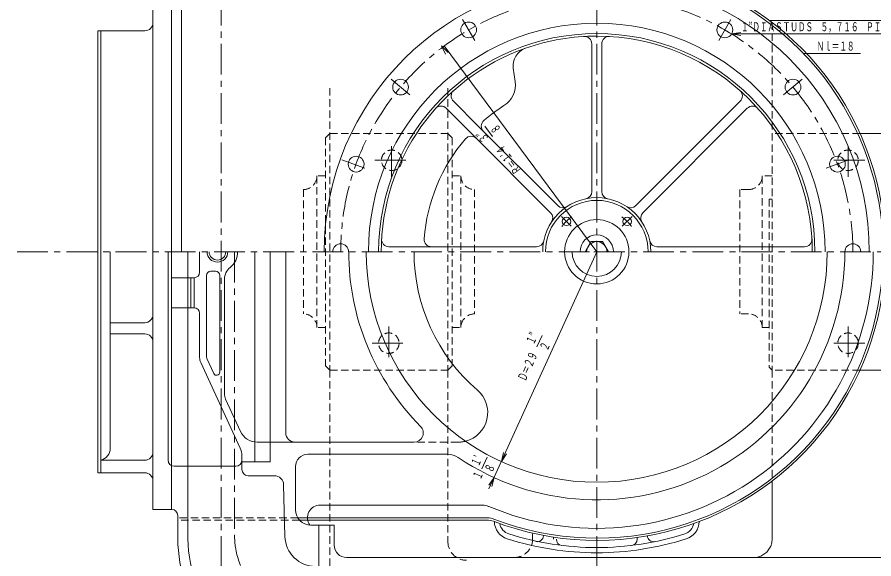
# Model space of a CAD drawing. Units: millimetres, scale not verified. Extents: x -5945 to 5945, y -4205 to 4205.
# Drawn here: x -3329 to -1937, y -2849 to -1969 of the extents above; entities that cross this region are included whole.
import ezdxf
from ezdxf.enums import TextEntityAlignment as Align

# ---------------------------------------------------------------- set-up
doc = ezdxf.new("R2010")
doc.units = ezdxf.units.MM
doc.header["$LTSCALE"] = 10
doc.linetypes.add('CHAIN1', pattern=[8, 5, -1, 1, -1])
doc.linetypes.add('DASHED1', pattern=[1.8, 1.2, -0.6])
for name, color, linetype, lineweight in [('0-0_0', 3, 'Continuous', 18), ('0-1_芯', 4, 'CHAIN1', 18), ('0-2_寸法', 2, 'Continuous', 18)]:
    doc.layers.add(name, color=color, linetype=linetype, lineweight=lineweight)
doc.styles.add('ＭＳ ゴシック', font='')
doc.styles.get('ＭＳ ゴシック').set_extended_font_data('MS Gothic')

msp = doc.modelspace()

# ---------------------------------------------------------------- linework, layer by layer
at = {"layer": '0-0_0'}
for p, q in [((-3061.63, -2350.39), (-3061.63, -1917.73)), ((-3077.89, -2769.16), (-3077.89, -1937.59)), ((-2106.56, -1974.6), (-1750.88, -1974.6)), ((-3197.67, -1991.42), (-3197.67, -2350.39)), ((-3197.67, -1991.42), (-3121.66, -1991.42)), ((-3193.14, -1991.42), (-3193.14, -2350.39)), ((-2395.21, -2012.72), (-2395.21, -2252.54)), ((-2379, -2012.72), (-2379, -2252.54)), ((-2522.69, -2052.25), (-2519.71, -2073.73)), ((-2620.14, -2105.88), (-2580.14, -2145.88)), ((-2154.07, -2105.88), (-2323.65, -2275.46)), ((-2631.61, -2117.35), (-2591.61, -2157.35)), ((-2142.6, -2117.35), (-2312.18, -2286.93)), ((-2591.61, -2157.35), (-2462.03, -2286.93)), ((-2580.14, -2145.88), (-2450.56, -2275.46)), ((-1855.8, -2158.05), (-1959.4, -2158.05)), ((-2406.08, -2350.39), (-2396.59, -2333.95)), ((-2396.59, -2333.95), (-2377.62, -2333.95)), ((-2368.13, -2350.39), (-2377.62, -2333.95)), ((-3197.67, -2709.35), (-3197.67, -2350.39)), ((-3193.14, -2709.35), (-3193.14, -2350.39)), ((-3177.56, -2669.58), (-3177.56, -2350.39)), ((-3083.65, -2689), (-3083.65, -2350.39)), ((-3051.39, -2350.39), (-3051.39, -2816.09)), ((-3032.44, -2350.39), (-3032.44, -2383.7)), ((-2942.84, -2691.81), (-2942.84, -2350.39)), ((-2917.64, -2691.81), (-2917.64, -2350.39)), ((-2892.44, -2644.75), (-2892.44, -2350.39)), ((-2724.77, -2342.28), (-2655.58, -2342.28)), ((-2655.58, -2342.28), (-2484.95, -2342.28)), ((-2049.44, -2342.28), (-2289.26, -2342.28)), ((-3041.38, -2392.64), (-3077.89, -2392.64)), ((-3046.54, -2392.64), (-3046.54, -2441.44)), ((-3041.38, -2392.64), (-3041.38, -2441.44)), ((-3021.09, -2388.89), (-3021.09, -2521.61)), ((-3014.09, -2381.89), (-3006.78, -2381.89)), ((-2999.78, -2388.89), (-2999.78, -2546.18)), ((-2992.02, -2395.31), (-2992.02, -2581.43)), ((-3041.38, -2441.44), (-3077.89, -2441.44)), ((-3032.44, -2450.38), (-3032.44, -2522.01)), ((-3177.56, -2465.71), (-3121.66, -2465.71)), ((-3177.56, -2483.85), (-3121.66, -2483.85)), ((-3030.61, -2530.37), (-2966.54, -2669.44)), ((-3020.64, -2523.7), (-3009.32, -2548.27)), ((-1855.8, -2542.73), (-1959.4, -2542.73)), ((-2990.19, -2589.8), (-2966, -2642.3)), ((-2683.98, -2659.75), (-2938.75, -2659.75)), ((-2963.79, -2681.99), (-2963.79, -2704.35)), ((-2629.21, -2679.47), (-2856.63, -2679.47)), ((-3193.14, -2689.17), (-3121.66, -2689.17)), ((-3073.65, -2699), (-2973.79, -2699)), ((-2917.64, -2691.81), (-2963.79, -2691.81)), ((-2876.63, -2699.47), (-2876.63, -2769.66)), ((-3197.67, -2709.35), (-3121.66, -2709.35)), ((-2910.88, -2714.35), (-2953.79, -2714.35)), ((-2102.16, -2722.85), (-2102.16, -2817.08)), ((-2895.88, -2728.98), (-2893.76, -2812.97)), ((-3108.19, -2769.16), (-3077.89, -2769.16)), ((-2572.53, -2762.04), (-2836.52, -2762.04)), ((-3067.89, -2816.09), (-3067.89, -2779.16)), ((-2564.92, -2782.73), (-2872.95, -2782.73)), ((-2565.59, -2786.33), (-2870.27, -2786.33)), ((-2813.69, -2794.66), (-2851.63, -2794.66)), ((-2838.85, -2794.66), (-2838.85, -3080.9)), ((-2813.69, -2794.66), (-2813.69, -2827.08)), ((-2457.35, -2814.72), (-2457.35, -2817.53)), ((-2321.43, -2814.72), (-2321.43, -2817.53)), ((-2793.69, -2847.08), (-1557.44, -2847.08))]:
    msp.add_line(p, q, dxfattribs=at)
at = {"layer": '0-0_0', "color": 1, "linetype": 'DASHED1'}
for p, q in [((-2102.16, -1977.92), (-2102.16, -2542.73)), ((-2628.95, -2084.77), (-2628.95, -2542.73)), ((-2820.63, -2158.05), (-2827.68, -2165.09)), ((-2827.68, -2165.09), (-2827.68, -2535.68)), ((-2621.9, -2165.09), (-2621.9, -2535.68)), ((-1959.4, -2158.05), (-2102.16, -2158.05)), ((-2841.78, -2227.34), (-2841.78, -2473.43)), ((-2827.68, -2227.34), (-2841.78, -2227.34)), ((-2621.9, -2227.34), (-2607.8, -2227.34)), ((-2607.8, -2227.34), (-2607.8, -2473.43)), ((-2118.31, -2227.34), (-2118.31, -2473.43)), ((-2102.16, -2227.34), (-2118.31, -2227.34)), ((-2863.8, -2249.35), (-2863.8, -2451.42)), ((-2585.78, -2249.35), (-2585.78, -2451.42)), ((-2154.43, -2249.35), (-2154.43, -2451.42)), ((-2140.33, -2249.35), (-2154.43, -2249.35)), ((-2106.94, -2264.82), (-2106.94, -2537.94)), ((-2106.94, -2264.82), (-2102.16, -2264.82)), ((-2140.33, -2451.42), (-2154.43, -2451.42)), ((-2827.68, -2473.43), (-2841.78, -2473.43)), ((-2621.9, -2473.43), (-2607.8, -2473.43)), ((-2106.94, -2473.43), (-2118.31, -2473.43)), ((-2820.63, -2542.73), (-2827.68, -2535.68)), ((-2820.63, -2542.73), (-2820.63, -3080.41)), ((-2628.95, -2542.73), (-2621.9, -2535.68)), ((-2628.95, -2542.73), (-2628.95, -2821.64)), ((-2102.16, -2542.73), (-2106.94, -2537.94)), ((-2102.16, -2542.73), (-2102.16, -2722.85)), ((-1959.4, -2542.73), (-2102.16, -2542.73)), ((-2612.26, -2659.75), (-2683.98, -2659.75)), ((-2872.95, -2782.73), (-3067.89, -2782.73)), ((-2870.27, -2786.33), (-3067.89, -2786.33)), ((-2491.35, -2808.63), (-2491.35, -2817.08))]:
    msp.add_line(p, q, dxfattribs=at)
at = {"layer": '0-0_0'}
msp.add_lwpolyline([(-3108.19, -2769.16), (-3108.19, -1937.59), (-3077.89, -1937.59)], dxfattribs=at)
at = {"layer": '0-0_0', "color": 1, "linetype": 'DASHED1'}
for points in [[(-2820.63, -2084.77), (-2820.63, -2542.73), (-2628.95, -2542.73)], [(-2820.63, -2158.05), (-2628.95, -2158.05), (-2621.9, -2165.09)]]:
    msp.add_lwpolyline(points, dxfattribs=at)
at = {"layer": '0-0_0'}
for centre, radius in [((-2595.17, -1990.01), 12.82), ((-2179.04, -1990.01), 12.82), ((-2705.87, -2082.91), 12.82), ((-2068.33, -2082.91), 12.82), ((-2778.13, -2208.06), 12.82), ((-1996.07, -2208.06), 12.82), ((-2436.43, -2301.06), 6.95), ((-2337.78, -2301.06), 6.95), ((-2387.1, -2350.39), 52.26)]:
    msp.add_circle(centre, radius, dxfattribs=at)
at = {"layer": '0-0_0', "color": 1, "linetype": 'DASHED1'}
for centre in [(-2720.41, -2201.81), (-1978.78, -2201.81), (-2724.98, -2498.96), (-1978.78, -2498.96)]:
    msp.add_circle(centre, 16.65, dxfattribs=at)
at = {"layer": '0-0_0'}
for centre, radius, start, end in [((-2387.1, -2350.39), 468.96, 249.03988, 111.99017), ((-2387.1, -2350.39), 465.36, 248.96293, 112.071), ((-2387.1, -2350.39), 442.88, 0, 180), ((-3121.66, -1977.94), 13.47, 270, 0), ((-2387.1, -2350.39), 371.13, 0, 180), ((-2387.1, -2350.39), 354.47, 0, 180), ((-2387.1, -2350.39), 350.27, 90, 109.30402), ((-2407.21, -2012.72), 12, 0, 93.40815), ((-2387.1, -2350.39), 350.27, 0, 90), ((-2367, -2012.72), 12, 86.59185, 180), ((-2387.1, -2350.39), 350.27, 109.30402, 180), ((-2492.98, -2048.12), 30, 109.30402, 187.91102), ((-2559.33, -2079.23), 40, 302.42194, 7.91102), ((-2611.65, -2097.4), 12, 131.59185, 225), ((-2162.56, -2097.4), 12, 315, 48.40815), ((-2640.09, -2125.84), 12, 45, 138.40815), ((-2387.1, -2350.39), 281.22, 122.42194, 130.71634), ((-2134.12, -2125.84), 12, 41.59185, 135), ((-2562.72, -2146.33), 12, 130.71634, 225), ((-2387.1, -2350.39), 281.22, 139.28366, 175.71634), ((-2591.16, -2174.77), 12, 45, 139.28366), ((-2407.21, -2252.54), 12, 281.61344, 0), ((-2367, -2252.54), 12, 180, 258.38656), ((-2387.1, -2350.39), 87.89, 90, 180), ((-2387.1, -2350.39), 83.4, 0, 180), ((-2387.1, -2350.39), 87.89, 0, 90), ((-2442.07, -2266.98), 12, 225, 303.38656), ((-2332.13, -2266.98), 12, 236.61344, 315), ((-2470.51, -2295.42), 12, 326.61344, 45), ((-2303.7, -2295.42), 12, 135, 213.38656), ((-2387.1, -2350.39), 27.22, 0, 180), ((-2803.23, -2350.39), 12.82, 0, 180), ((-2724.77, -2330.28), 12, 176.59185, 270), ((-2655.58, -2330.28), 12, 175.71634, 270), ((-2484.95, -2330.28), 12, 270, 348.38656), ((-2387.1, -2350.39), 16.43, 0, 180), ((-2289.26, -2330.28), 12, 191.61344, 270), ((-2049.44, -2330.28), 12, 270, 3.40815), ((-1970.98, -2350.39), 12.82, 0, 180), ((-3003.49, -2350.39), 16.93, 180, 0), ((-3003.49, -2350.39), 13.58, 180, 0), ((-3003.49, -2350.39), 32.86, 309.06902, 0), ((-2387.1, -2350.39), 403.07, 180, 224.75634), ((-2387.1, -2350.39), 374.5, 180, 0), ((-2387.1, -2350.39), 296.97, 180, 229.25614), ((-2387.1, -2350.39), 403.07, 236.01148, 0), ((-2387.1, -2350.39), 449.39, 246.99176, 0), ((-2387.1, -2350.39), 40.06, 180, 0), ((-2967.02, -2395.31), 25, 129.06902, 180), ((-3041.38, -2383.7), 8.94, 270, 0), ((-3014.09, -2388.89), 7, 90, 180), ((-3006.78, -2388.89), 7, 0, 90), ((-3041.38, -2450.38), 8.94, 0, 90), ((-3121.66, -2452.24), 13.47, 270, 0), ((-3121.66, -2497.33), 13.47, 0, 90), ((-3012.44, -2522.01), 20, 180, 204.73591), ((-3016.09, -2521.61), 5, 180, 204.73591), ((-3004.78, -2546.18), 5, 204.73591, 0), ((-2612.26, -2611.75), 48, 284.37371, 49.25614), ((-2972.02, -2581.43), 20, 180, 204.73591), ((-2938.75, -2629.75), 30, 204.73591, 270), ((-2877.44, -2644.75), 15, 180, 270), ((-2683.98, -2644.75), 15, 270, 44.75634), ((-3197.67, -2669.58), 20.11, 283.0188, 0), ((-2993.79, -2681.99), 30, 0, 24.73591), ((-3121.66, -2675.69), 13.47, 270, 0), ((-2856.63, -2699.47), 20, 90, 180), ((-2629.21, -2709.47), 30, 56.01148, 90), ((-3073.65, -2689), 10, 180, 270), ((-2973.79, -2689), 10, 270, 0), ((-3121.66, -2722.83), 13.47, 0, 90), ((-2953.79, -2704.35), 10, 180, 270), ((-2910.88, -2729.35), 15, 1.44833, 90), ((-3077.89, -2779.16), 10, 0, 90), ((-2851.63, -2769.66), 25, 180, 270), ((-2836.52, -2782.73), 20.69, 90, 215.00807), ((-2572.53, -2787.04), 25, 66.99176, 90), ((-2564.92, -2812.73), 30, 68.96293, 90), ((-2565.59, -2816.33), 30, 69.03988, 90), ((-2523.54, -2788.32), 30, 180.95343, 252.56568), ((-2523.54, -2788.32), 21.49, 190.05337, 252.56568), ((-2250.67, -2788.32), 21.49, 287.43432, 349.94663), ((-2250.67, -2788.32), 30, 287.43432, 359.04657), ((-2384.83, -2346.63), 484.45, 252.56568, 269.73085), ((-2389.38, -2346.63), 484.45, 270.26915, 287.43432), ((-2851.39, -2816.09), 216.5, 180, 261.31629), ((-2851.39, -2816.09), 200, 180, 270), ((-2843.78, -2811.7), 50, 181.44833, 270), ((-2384.83, -2346.63), 492.96, 252.56568, 269.7355), ((-2483.87, -2811.58), 10, 258.5144, 357.11013), ((-2442.78, -2817.53), 10, 180, 262.98396), ((-2389.38, -2346.63), 492.96, 270.2645, 287.43432), ((-2331.43, -2817.53), 10, 277.01604, 0), ((-2294.91, -2811.58), 10, 182.88987, 281.4856), ((-2132.16, -2817.08), 30, 270, 0), ((-2793.69, -2827.08), 20, 180, 270)]:
    msp.add_arc(centre, radius, start, end, dxfattribs=at)
at = {"layer": '0-0_0', "color": 1, "linetype": 'DASHED1'}
for centre, radius, start, end in [((-2863.8, -2227.34), 22.01, 270, 0), ((-2585.78, -2227.34), 22.01, 180, 270), ((-2140.33, -2227.34), 22.01, 270, 0), ((-2863.8, -2473.43), 22.01, 0, 90), ((-2585.78, -2473.43), 22.01, 90, 180), ((-2140.33, -2473.43), 22.01, 0, 90), ((-2612.26, -2611.75), 48, 270, 284.37371), ((-2598.95, -2821.64), 30, 180, 270), ((-2521.35, -2817.08), 30, 270, 0)]:
    msp.add_arc(centre, radius, start, end, dxfattribs=at)
at = {"layer": '0-1_芯'}
for p, q in [((-2387.1, -3262.7), (-2387.1, 3120.85)), ((-2997.4, -3262.7), (-2997.4, 3085.49)), ((-2585.31, -2007.08), (-2605.02, -1972.94)), ((-2188.9, -2007.08), (-2169.19, -1972.94)), ((-2690.78, -2095.57), (-2720.97, -2070.24)), ((-2083.43, -2095.57), (-2053.24, -2070.24)), ((-2720.41, -2228.94), (-2720.41, -2174.68)), ((-1978.78, -2228.94), (-1978.78, -2174.68)), ((-2764.19, -2214.8), (-2801.23, -2201.32)), ((-2747.54, -2201.81), (-2693.27, -2201.81)), ((-2014.59, -2214.8), (-1977.56, -2201.32)), ((-1951.65, -2201.81), (-2005.91, -2201.81)), ((-2428.47, -2309.02), (-2444.4, -2293.09)), ((-2345.74, -2309.02), (-2329.81, -2293.09)), ((-3328.96, -2350.39), (-2391.68, -2350.39)), ((-2975.65, -2350.39), (-2975.65, -2811.41)), ((-2391.68, -2350.39), (-29.86, -2350.39)), ((-2724.98, -2471.83), (-2724.98, -2526.09)), ((-1978.78, -2471.83), (-1978.78, -2526.09)), ((-2752.11, -2498.96), (-2697.84, -2498.96)), ((-1951.65, -2498.96), (-2005.91, -2498.96))]:
    msp.add_line(p, q, dxfattribs=at)
for centre, radius, start, end in [((-2387.1, -2350.39), 416.12, 0, 180), ((-2387.1, -2350.39), 69.76, 125.73819, 144.26181), ((-2387.1, -2350.39), 69.76, 35.73819, 54.26181), ((-2850.65, -2811.41), 125, 180, 270)]:
    msp.add_arc(centre, radius, start, end, dxfattribs=at)
at = {"layer": '0-2_寸法'}
for p, q in [((-2168.04, -1996.59), (-2153.27, -1993.98)), ((-2168.04, -1996.59), (-2153.27, -1999.19)), ((-2168.04, -1996.59), (-1881.68, -1996.59)), ((-2639.54, -2016.13), (-2628.65, -2026.45)), ((-2639.54, -2016.13), (-2632.83, -2029.55)), ((-2387.1, -2350.39), (-2634.97, -2016.13)), ((-2049.97, -2028.13), (-1958.36, -2028.13)), ((-2556.53, -2163.1), (-2568.84, -2146.5)), ((-2387.1, -2350.39), (-2562.37, -2735.77)), ((-2484.42, -2505.11), (-2475.87, -2486.3)), ((-2574, -2703.15), (-2565.45, -2684.34)), ((-2542.14, -2691.29), (-2538.39, -2676.76)), ((-2542.14, -2691.29), (-2533.65, -2678.92)), ((-2553.97, -2717.3), (-2562.45, -2729.67)), ((-2553.97, -2717.3), (-2557.71, -2731.83))]:
    msp.add_line(p, q, dxfattribs=at)

# ---------------------------------------------------------------- texts
at = {"layer": '0-2_寸法', "style": 'ＭＳ ゴシック', "width": 0.6}
for s, p in [('１”ＤＩＡＳＴＵＤＳ\u3000５，７１６\u3000ＰＩＴＣＨ', (-2152.79, -1996.59)), ('Ｎｌ＝１８', (-2029.89, -2028.13))]:
    msp.add_text(s, height=14.66, dxfattribs=at).set_placement(p, align=Align.BOTTOM_LEFT)
for s, rotation, p in [('８', 126.558, (-2538.44, -2149.06)), ('３”', 126.558, (-2557.93, -2163.72)), ('Ｒ＝１’４', 126.558, (-2505.13, -2215.56)), ('１”', 65.545, (-2485.64, -2504.19)), ('２', 65.545, (-2463.37, -2514.14)), ('Ｄ＝２９', 65.545, (-2499.02, -2563.61)), ('１’', 65.545, (-2575.23, -2702.23)), ('８', 65.545, (-2552.96, -2712.17)), ('１', 65.545, (-2572.16, -2723.61))]:
    msp.add_text(s, height=14.66, rotation=rotation, dxfattribs=at).set_placement(p, align=Align.BOTTOM_LEFT)

doc.saveas('drawing.dxf')
